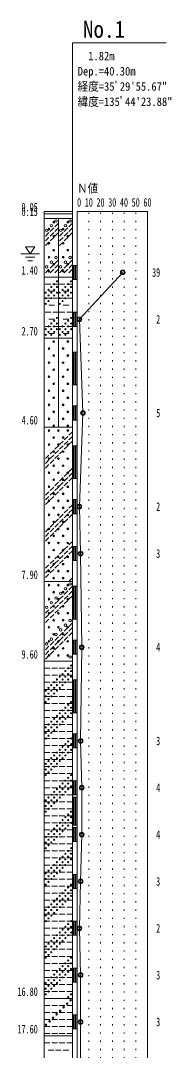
# Model space of a CAD drawing. Units: millimetres on the paper. Extents: x 1 to 33, y 0 to 444.
# Drawn here: x 1 to 33.2, y 223.7 to 444 of the extents above; entities that cross this region are included whole.
import ezdxf
from ezdxf.enums import TextEntityAlignment as Align

# ---------------------------------------------------------------- set-up
doc = ezdxf.new("R2010")
doc.units = ezdxf.units.MM
doc.linetypes.add('DOTTED', pattern=[1.75, 0.25, -1.5])
doc.layers.add('S-BGD-BRG', color=7, linetype='Continuous', lineweight=13)
doc.styles.add('ＭＳ ゴシック', font='')
doc.styles.get('ＭＳ ゴシック').set_extended_font_data('MS Gothic')

msp = doc.modelspace()

# ---------------------------------------------------------------- linework, layer by layer
at = {"layer": 'S-BGD-BRG'}
for p, q in [((12.087, 403.24), (12.087, 439.24)), ((12.087, 439.24), (32.087, 439.24)), ((6.087, 0.24), (6.087, 403.24)), ((6.087, 403.24), (12.087, 403.24)), ((12.087, 0.24), (12.087, 403.24)), ((13.087, 0.24), (13.087, 403.24)), ((13.087, 403.24), (28.087, 403.24)), ((28.087, 0.24), (28.087, 403.24)), ((6.087, 402.74), (12.087, 402.74)), ((6.087, 401.74), (12.087, 401.74)), ((9.087, 389.24), (9.087, 401.74)), ((9.087, 389.24), (9.087, 401.74)), ((7.087, 398.74), (6.337, 397.99)), ((8.087, 399.74), (7.337, 398.99)), ((8.087, 398.74), (7.337, 397.99)), ((9.087, 400.74), (8.337, 399.99)), ((9.087, 399.74), (8.337, 398.99)), ((9.087, 398.74), (8.337, 397.99)), ((10.087, 398.74), (9.337, 397.99)), ((11.087, 399.74), (10.337, 398.99)), ((11.087, 398.74), (10.337, 397.99)), ((12.087, 400.74), (11.337, 399.99)), ((12.087, 399.74), (11.337, 398.99)), ((12.087, 398.74), (11.337, 397.99)), ((7.087, 397.74), (6.337, 396.99)), ((7.087, 396.74), (6.337, 395.99)), ((8.087, 397.74), (7.337, 396.99)), ((10.087, 397.74), (9.337, 396.99)), ((10.087, 396.74), (9.337, 395.99)), ((11.087, 397.74), (10.337, 396.99)), ((3.087, 394.24), (2.087, 395.74)), ((2.087, 395.74), (4.087, 395.74)), ((3.087, 394.24), (4.087, 395.74)), ((1.087, 394.24), (5.087, 394.24)), ((2.087, 393.49), (4.087, 393.49)), ((2.587, 392.74), (3.587, 392.74)), ((9.087, 392.94), (8.337, 392.19)), ((12.087, 392.94), (11.337, 392.19)), ((7.087, 390.94), (6.337, 390.19)), ((8.087, 391.94), (7.337, 391.19)), ((8.087, 390.94), (7.337, 390.19)), ((9.087, 391.94), (8.337, 391.19)), ((9.087, 390.94), (8.337, 390.19)), ((10.087, 390.94), (9.337, 390.19)), ((11.087, 391.94), (10.337, 391.19)), ((11.087, 390.94), (10.337, 390.19)), ((12.087, 391.94), (11.337, 391.19)), ((12.087, 390.94), (11.337, 390.19)), ((12.087, 388.74), (12.087, 391.74)), ((12.087, 391.74), (13.087, 391.74)), ((12.337, 388.74), (12.337, 391.74)), ((12.587, 388.74), (12.587, 391.74)), ((12.837, 388.74), (12.837, 391.74)), ((13.087, 388.74), (13.087, 391.74)), ((22.837, 390.24), (13.587, 380.24)), ((6.087, 389.24), (12.087, 389.24)), ((6.287, 387.74), (7.487, 387.74)), ((7.887, 387.74), (9.087, 387.74)), ((9.087, 376.24), (9.087, 389.24)), ((9.087, 376.24), (9.087, 389.24)), ((9.287, 387.74), (10.487, 387.74)), ((10.887, 387.74), (12.087, 387.74)), ((12.087, 388.74), (13.087, 388.74)), ((7.087, 386.24), (8.287, 386.24)), ((10.087, 386.24), (11.287, 386.24)), ((6.287, 384.74), (7.487, 384.74)), ((7.887, 384.74), (9.087, 384.74)), ((9.287, 384.74), (10.487, 384.74)), ((10.887, 384.74), (12.087, 384.74)), ((6.287, 381.74), (7.487, 381.74)), ((7.087, 383.24), (8.287, 383.24)), ((7.887, 381.74), (9.087, 381.74)), ((9.287, 381.74), (10.487, 381.74)), ((10.087, 383.24), (11.287, 383.24)), ((10.887, 381.74), (12.087, 381.74)), ((12.087, 378.74), (12.087, 381.74)), ((12.087, 381.74), (13.087, 381.74)), ((12.337, 378.74), (12.337, 381.74)), ((12.587, 378.74), (12.587, 381.74)), ((12.837, 378.74), (12.837, 381.74)), ((13.087, 378.74), (13.087, 381.74)), ((7.087, 380.24), (8.287, 380.24)), ((10.087, 380.24), (11.287, 380.24)), ((13.587, 380.24), (14.337, 360.24)), ((6.287, 378.74), (7.487, 378.74)), ((7.087, 377.24), (8.287, 377.24)), ((7.887, 378.74), (9.087, 378.74)), ((9.287, 378.74), (10.487, 378.74)), ((10.087, 377.24), (11.287, 377.24)), ((10.887, 378.74), (12.087, 378.74)), ((12.087, 378.74), (13.087, 378.74)), ((6.087, 376.24), (12.087, 376.24)), ((9.087, 357.24), (9.087, 376.24)), ((9.087, 357.24), (9.087, 376.24)), ((12.087, 366.24), (12.087, 373.24)), ((12.087, 373.24), (13.087, 373.24)), ((12.337, 366.24), (12.337, 373.24)), ((12.587, 366.24), (12.587, 373.24)), ((12.837, 366.24), (12.837, 373.24)), ((13.087, 366.24), (13.087, 373.24)), ((12.087, 366.24), (13.087, 366.24)), ((12.087, 358.74), (12.087, 361.74)), ((12.087, 361.74), (13.087, 361.74)), ((12.337, 358.74), (12.337, 361.74)), ((12.587, 358.74), (12.587, 361.74)), ((12.837, 358.74), (12.837, 361.74)), ((13.087, 358.74), (13.087, 361.74)), ((14.337, 360.24), (13.587, 340.24)), ((6.087, 357.24), (12.087, 357.24)), ((12.087, 358.74), (13.087, 358.74)), ((11.087, 355.24), (10.337, 354.49)), ((12.087, 356.24), (11.337, 355.49)), ((12.087, 355.24), (11.337, 354.49)), ((9.087, 353.24), (8.337, 352.49)), ((10.087, 354.24), (9.337, 353.49)), ((10.087, 353.24), (9.337, 352.49)), ((11.087, 354.24), (10.337, 353.49)), ((11.087, 353.24), (10.337, 352.49)), ((12.087, 354.24), (11.337, 353.49)), ((12.087, 346.24), (12.087, 353.24)), ((12.087, 353.24), (13.087, 353.24)), ((12.337, 346.24), (12.337, 353.24)), ((12.587, 346.24), (12.587, 353.24)), ((12.837, 346.24), (12.837, 353.24)), ((13.087, 346.24), (13.087, 353.24)), ((7.087, 351.24), (6.337, 350.49)), ((7.087, 350.24), (6.337, 349.49)), ((8.087, 352.24), (7.337, 351.49)), ((8.087, 351.24), (7.337, 350.49)), ((8.087, 350.24), (7.337, 349.49)), ((9.087, 352.24), (8.337, 351.49)), ((9.087, 351.24), (8.337, 350.49)), ((10.087, 352.24), (9.337, 351.49)), ((7.087, 349.24), (6.337, 348.49)), ((12.087, 348.44), (11.337, 347.69)), ((10.087, 346.44), (9.337, 345.69)), ((11.087, 347.44), (10.337, 346.69)), ((11.087, 346.44), (10.337, 345.69)), ((12.087, 347.44), (11.337, 346.69)), ((12.087, 346.44), (11.337, 345.69)), ((12.087, 346.24), (13.087, 346.24)), ((8.087, 344.44), (7.337, 343.69)), ((9.087, 345.44), (8.337, 344.69)), ((9.087, 344.44), (8.337, 343.69)), ((10.087, 345.44), (9.337, 344.69)), ((10.087, 344.44), (9.337, 343.69)), ((11.087, 345.44), (10.337, 344.69)), ((7.087, 343.44), (6.337, 342.69)), ((7.087, 342.44), (6.337, 341.69)), ((7.087, 341.44), (6.337, 340.69)), ((8.087, 343.44), (7.337, 342.69)), ((8.087, 342.44), (7.337, 341.69)), ((9.087, 343.44), (8.337, 342.69)), ((12.087, 338.74), (12.087, 341.74)), ((12.087, 341.74), (13.087, 341.74)), ((12.337, 338.74), (12.337, 341.74)), ((12.587, 338.74), (12.587, 341.74)), ((12.837, 338.74), (12.837, 341.74)), ((13.087, 338.74), (13.087, 341.74)), ((11.087, 339.64), (10.337, 338.89)), ((12.087, 340.64), (11.337, 339.89)), ((12.087, 339.64), (11.337, 338.89)), ((13.587, 340.24), (13.837, 330.24)), ((9.087, 337.64), (8.337, 336.89)), ((10.087, 338.64), (9.337, 337.89)), ((10.087, 337.64), (9.337, 336.89)), ((11.087, 338.64), (10.337, 337.89)), ((11.087, 337.64), (10.337, 336.89)), ((12.087, 338.64), (11.337, 337.89)), ((12.087, 338.74), (13.087, 338.74)), ((7.087, 335.64), (6.337, 334.89)), ((8.087, 336.64), (7.337, 335.89)), ((8.087, 335.64), (7.337, 334.89)), ((9.087, 336.64), (8.337, 335.89)), ((9.087, 335.64), (8.337, 334.89)), ((10.087, 336.64), (9.337, 335.89)), ((7.087, 334.64), (6.337, 333.89)), ((7.087, 333.64), (6.337, 332.89)), ((8.087, 334.64), (7.337, 333.89)), ((12.087, 332.84), (11.337, 332.09)), ((10.087, 330.84), (9.337, 330.09)), ((11.087, 331.84), (10.337, 331.09)), ((11.087, 330.84), (10.337, 330.09)), ((12.087, 331.84), (11.337, 331.09)), ((12.087, 330.84), (11.337, 330.09)), ((12.087, 328.74), (12.087, 331.74)), ((12.087, 331.74), (13.087, 331.74)), ((12.337, 328.74), (12.337, 331.74)), ((12.587, 328.74), (12.587, 331.74)), ((12.837, 328.74), (12.837, 331.74)), ((13.087, 328.74), (13.087, 331.74)), ((8.087, 328.84), (7.337, 328.09)), ((9.087, 329.84), (8.337, 329.09)), ((9.087, 328.84), (8.337, 328.09)), ((10.087, 329.84), (9.337, 329.09)), ((10.087, 328.84), (9.337, 328.09)), ((11.087, 329.84), (10.337, 329.09)), ((12.087, 328.74), (13.087, 328.74)), ((13.837, 330.24), (14.087, 310.24)), ((7.087, 327.84), (6.337, 327.09)), ((7.087, 326.84), (6.337, 326.09)), ((8.087, 327.84), (7.337, 327.09)), ((8.087, 326.84), (7.337, 326.09)), ((9.087, 327.84), (8.337, 327.09)), ((6.087, 324.24), (12.087, 324.24)), ((7.087, 325.84), (6.337, 325.09)), ((12.087, 325.04), (11.337, 324.29)), ((11.087, 322.24), (10.337, 321.49)), ((12.087, 323.24), (11.337, 322.49)), ((12.087, 322.24), (11.337, 321.49)), ((12.087, 316.24), (12.087, 323.24)), ((12.087, 323.24), (13.087, 323.24)), ((12.337, 316.24), (12.337, 323.24)), ((12.587, 316.24), (12.587, 323.24)), ((12.837, 316.24), (12.837, 323.24)), ((13.087, 316.24), (13.087, 323.24)), ((9.087, 320.24), (8.337, 319.49)), ((10.087, 321.24), (9.337, 320.49)), ((10.087, 320.24), (9.337, 319.49)), ((11.087, 321.24), (10.337, 320.49)), ((11.087, 320.24), (10.337, 319.49)), ((12.087, 321.24), (11.337, 320.49)), ((7.087, 318.24), (6.337, 317.49)), ((7.087, 317.24), (6.337, 316.49)), ((8.087, 319.24), (7.337, 318.49)), ((8.087, 318.24), (7.337, 317.49)), ((8.087, 317.24), (7.337, 316.49)), ((9.087, 319.24), (8.337, 318.49)), ((9.087, 318.24), (8.337, 317.49)), ((10.087, 319.24), (9.337, 318.49)), ((7.087, 316.24), (6.337, 315.49)), ((12.087, 315.44), (11.337, 314.69)), ((12.087, 316.24), (13.087, 316.24)), ((10.087, 313.44), (9.337, 312.69)), ((11.087, 314.44), (10.337, 313.69)), ((11.087, 313.44), (10.337, 312.69)), ((12.087, 314.44), (11.337, 313.69)), ((12.087, 313.44), (11.337, 312.69)), ((8.087, 311.44), (7.337, 310.69)), ((9.087, 312.44), (8.337, 311.69)), ((9.087, 311.44), (8.337, 310.69)), ((10.087, 312.44), (9.337, 311.69)), ((10.087, 311.44), (9.337, 310.69)), ((11.087, 312.44), (10.337, 311.69)), ((12.087, 308.74), (12.087, 311.74)), ((12.087, 311.74), (13.087, 311.74)), ((12.337, 308.74), (12.337, 311.74)), ((12.587, 308.74), (12.587, 311.74)), ((12.837, 308.74), (12.837, 311.74)), ((13.087, 308.74), (13.087, 311.74)), ((7.087, 310.44), (6.337, 309.69)), ((7.087, 309.44), (6.337, 308.69)), ((7.087, 308.44), (6.337, 307.69)), ((8.087, 310.44), (7.337, 309.69)), ((8.087, 309.44), (7.337, 308.69)), ((9.087, 310.44), (8.337, 309.69)), ((12.087, 308.74), (13.087, 308.74)), ((14.087, 310.24), (13.837, 290.24)), ((6.087, 307.24), (12.087, 307.24)), ((6.087, 305.74), (7.287, 305.74)), ((6.087, 304.24), (7.287, 304.24)), ((7.687, 305.74), (8.887, 305.74)), ((7.687, 304.24), (8.887, 304.24)), ((9.287, 305.74), (10.487, 305.74)), ((9.287, 304.24), (10.487, 304.24)), ((10.887, 305.74), (12.087, 305.74)), ((10.887, 304.24), (12.087, 304.24)), ((6.087, 302.74), (7.287, 302.74)), ((7.687, 302.74), (8.887, 302.74)), ((9.287, 302.74), (10.487, 302.74)), ((10.887, 302.74), (12.087, 302.74)), ((12.087, 296.24), (12.087, 303.24)), ((12.087, 303.24), (13.087, 303.24)), ((12.337, 296.24), (12.337, 303.24)), ((12.587, 296.24), (12.587, 303.24)), ((12.837, 296.24), (12.837, 303.24)), ((13.087, 296.24), (13.087, 303.24)), ((6.087, 301.24), (7.287, 301.24)), ((6.087, 299.74), (7.287, 299.74)), ((7.687, 301.24), (8.887, 301.24)), ((7.687, 299.74), (8.887, 299.74)), ((9.287, 301.24), (10.487, 301.24)), ((9.287, 299.74), (10.487, 299.74)), ((10.887, 301.24), (12.087, 301.24)), ((10.887, 299.74), (12.087, 299.74)), ((6.087, 298.24), (7.287, 298.24)), ((7.687, 298.24), (8.887, 298.24)), ((9.287, 298.24), (10.487, 298.24)), ((10.887, 298.24), (12.087, 298.24)), ((6.087, 296.74), (7.287, 296.74)), ((6.087, 295.24), (7.287, 295.24)), ((7.687, 296.74), (8.887, 296.74)), ((7.687, 295.24), (8.887, 295.24)), ((9.287, 296.74), (10.487, 296.74)), ((9.287, 295.24), (10.487, 295.24)), ((10.887, 296.74), (12.087, 296.74)), ((10.887, 295.24), (12.087, 295.24)), ((12.087, 296.24), (13.087, 296.24)), ((6.087, 293.74), (7.287, 293.74)), ((7.687, 293.74), (8.887, 293.74)), ((9.287, 293.74), (10.487, 293.74)), ((10.887, 293.74), (12.087, 293.74)), ((6.087, 292.24), (7.287, 292.24)), ((7.687, 292.24), (8.887, 292.24)), ((9.287, 292.24), (10.487, 292.24)), ((10.887, 292.24), (12.087, 292.24)), ((12.087, 288.74), (12.087, 291.74)), ((12.087, 291.74), (13.087, 291.74)), ((12.337, 288.74), (12.337, 291.74)), ((12.587, 288.74), (12.587, 291.74)), ((12.837, 288.74), (12.837, 291.74)), ((13.087, 288.74), (13.087, 291.74)), ((6.087, 290.74), (7.287, 290.74)), ((6.087, 289.24), (7.287, 289.24)), ((7.687, 290.74), (8.887, 290.74)), ((7.687, 289.24), (8.887, 289.24)), ((9.287, 290.74), (10.487, 290.74)), ((9.287, 289.24), (10.487, 289.24)), ((10.887, 290.74), (12.087, 290.74)), ((10.887, 289.24), (12.087, 289.24)), ((12.087, 288.74), (13.087, 288.74)), ((13.837, 290.24), (14.087, 280.24)), ((6.087, 287.74), (7.287, 287.74)), ((7.687, 287.74), (8.887, 287.74)), ((9.287, 287.74), (10.487, 287.74)), ((10.887, 287.74), (12.087, 287.74)), ((6.087, 286.24), (7.287, 286.24)), ((6.087, 284.74), (7.287, 284.74)), ((7.687, 286.24), (8.887, 286.24)), ((7.687, 284.74), (8.887, 284.74)), ((9.287, 286.24), (10.487, 286.24)), ((9.287, 284.74), (10.487, 284.74)), ((10.887, 286.24), (12.087, 286.24)), ((10.887, 284.74), (12.087, 284.74)), ((6.087, 283.24), (7.287, 283.24)), ((7.687, 283.24), (8.887, 283.24)), ((9.287, 283.24), (10.487, 283.24)), ((10.887, 283.24), (12.087, 283.24)), ((6.087, 281.74), (7.287, 281.74)), ((6.087, 280.24), (7.287, 280.24)), ((7.687, 281.74), (8.887, 281.74)), ((7.687, 280.24), (8.887, 280.24)), ((9.287, 281.74), (10.487, 281.74)), ((9.287, 280.24), (10.487, 280.24)), ((10.887, 281.74), (12.087, 281.74)), ((10.887, 280.24), (12.087, 280.24)), ((12.087, 278.74), (12.087, 281.74)), ((12.087, 281.74), (13.087, 281.74)), ((12.337, 278.74), (12.337, 281.74)), ((12.587, 278.74), (12.587, 281.74)), ((12.837, 278.74), (12.837, 281.74)), ((13.087, 278.74), (13.087, 281.74)), ((14.087, 280.24), (14.087, 270.24)), ((6.087, 278.74), (7.287, 278.74)), ((7.687, 278.74), (8.887, 278.74)), ((9.287, 278.74), (10.487, 278.74)), ((10.887, 278.74), (12.087, 278.74)), ((12.087, 278.74), (13.087, 278.74)), ((12.087, 272.24), (12.087, 278.24)), ((12.087, 278.24), (13.087, 278.24)), ((12.337, 272.24), (12.337, 278.24)), ((12.587, 272.24), (12.587, 278.24)), ((12.837, 272.24), (12.837, 278.24)), ((13.087, 272.24), (13.087, 278.24)), ((6.087, 277.24), (7.287, 277.24)), ((6.087, 275.74), (7.287, 275.74)), ((7.687, 277.24), (8.887, 277.24)), ((7.687, 275.74), (8.887, 275.74)), ((9.287, 277.24), (10.487, 277.24)), ((9.287, 275.74), (10.487, 275.74)), ((10.887, 277.24), (12.087, 277.24)), ((10.887, 275.74), (12.087, 275.74)), ((6.087, 274.24), (7.287, 274.24)), ((7.687, 274.24), (8.887, 274.24)), ((9.287, 274.24), (10.487, 274.24)), ((10.887, 274.24), (12.087, 274.24)), ((6.087, 272.74), (7.287, 272.74)), ((6.087, 271.24), (7.287, 271.24)), ((7.687, 272.74), (8.887, 272.74)), ((7.687, 271.24), (8.887, 271.24)), ((9.287, 272.74), (10.487, 272.74)), ((9.287, 271.24), (10.487, 271.24)), ((10.887, 272.74), (12.087, 272.74)), ((10.887, 271.24), (12.087, 271.24)), ((12.087, 272.24), (13.087, 272.24)), ((12.087, 268.74), (12.087, 271.74)), ((12.087, 271.74), (13.087, 271.74)), ((12.337, 268.74), (12.337, 271.74)), ((12.587, 268.74), (12.587, 271.74)), ((12.837, 268.74), (12.837, 271.74)), ((13.087, 268.74), (13.087, 271.74)), ((6.087, 269.74), (7.287, 269.74)), ((7.687, 269.74), (8.887, 269.74)), ((9.287, 269.74), (10.487, 269.74)), ((10.887, 269.74), (12.087, 269.74)), ((12.087, 268.74), (13.087, 268.74)), ((14.087, 270.24), (13.837, 260.24)), ((6.087, 268.24), (7.287, 268.24)), ((6.087, 266.74), (7.287, 266.74)), ((7.687, 268.24), (8.887, 268.24)), ((7.687, 266.74), (8.887, 266.74)), ((9.287, 268.24), (10.487, 268.24)), ((9.287, 266.74), (10.487, 266.74)), ((10.887, 268.24), (12.087, 268.24)), ((10.887, 266.74), (12.087, 266.74)), ((6.087, 265.24), (7.287, 265.24)), ((7.687, 265.24), (8.887, 265.24)), ((9.287, 265.24), (10.487, 265.24)), ((10.887, 265.24), (12.087, 265.24)), ((6.087, 263.74), (7.287, 263.74)), ((6.087, 262.24), (7.287, 262.24)), ((7.687, 263.74), (8.887, 263.74)), ((7.687, 262.24), (8.887, 262.24)), ((9.287, 263.74), (10.487, 263.74)), ((9.287, 262.24), (10.487, 262.24)), ((10.887, 263.74), (12.087, 263.74)), ((10.887, 262.24), (12.087, 262.24)), ((6.087, 260.74), (7.287, 260.74)), ((7.687, 260.74), (8.887, 260.74)), ((9.287, 260.74), (10.487, 260.74)), ((10.887, 260.74), (12.087, 260.74)), ((12.087, 258.74), (12.087, 261.74)), ((12.087, 261.74), (13.087, 261.74)), ((12.337, 258.74), (12.337, 261.74)), ((12.587, 258.74), (12.587, 261.74)), ((12.837, 258.74), (12.837, 261.74)), ((13.087, 258.74), (13.087, 261.74)), ((13.837, 260.24), (13.587, 250.24)), ((6.087, 259.24), (7.287, 259.24)), ((6.087, 257.74), (7.287, 257.74)), ((7.687, 259.24), (8.887, 259.24)), ((7.687, 257.74), (8.887, 257.74)), ((9.287, 259.24), (10.487, 259.24)), ((9.287, 257.74), (10.487, 257.74)), ((10.887, 259.24), (12.087, 259.24)), ((10.887, 257.74), (12.087, 257.74)), ((12.087, 258.74), (13.087, 258.74)), ((6.087, 256.24), (7.287, 256.24)), ((7.687, 256.24), (8.887, 256.24)), ((9.287, 256.24), (10.487, 256.24)), ((10.887, 256.24), (12.087, 256.24)), ((6.087, 254.74), (7.287, 254.74)), ((7.687, 254.74), (8.887, 254.74)), ((9.287, 254.74), (10.487, 254.74)), ((10.887, 254.74), (12.087, 254.74)), ((6.087, 253.24), (7.287, 253.24)), ((6.087, 251.74), (7.287, 251.74)), ((7.687, 253.24), (8.887, 253.24)), ((7.687, 251.74), (8.887, 251.74)), ((9.287, 253.24), (10.487, 253.24)), ((9.287, 251.74), (10.487, 251.74)), ((10.887, 253.24), (12.087, 253.24)), ((10.887, 251.74), (12.087, 251.74)), ((12.087, 248.74), (12.087, 251.74)), ((12.087, 251.74), (13.087, 251.74)), ((12.337, 248.74), (12.337, 251.74)), ((12.587, 248.74), (12.587, 251.74)), ((12.837, 248.74), (12.837, 251.74)), ((13.087, 248.74), (13.087, 251.74)), ((6.087, 250.24), (7.287, 250.24)), ((7.687, 250.24), (8.887, 250.24)), ((9.287, 250.24), (10.487, 250.24)), ((10.887, 250.24), (12.087, 250.24)), ((13.587, 250.24), (13.837, 240.24)), ((6.087, 248.74), (7.287, 248.74)), ((6.087, 247.24), (7.287, 247.24)), ((7.687, 248.74), (8.887, 248.74)), ((7.687, 247.24), (8.887, 247.24)), ((9.287, 248.74), (10.487, 248.74)), ((9.287, 247.24), (10.487, 247.24)), ((10.887, 248.74), (12.087, 248.74)), ((10.887, 247.24), (12.087, 247.24)), ((12.087, 248.74), (13.087, 248.74)), ((6.087, 245.74), (7.287, 245.74)), ((7.687, 245.74), (8.887, 245.74)), ((9.287, 245.74), (10.487, 245.74)), ((10.887, 245.74), (12.087, 245.74)), ((6.087, 244.24), (7.287, 244.24)), ((6.087, 242.74), (7.287, 242.74)), ((7.687, 244.24), (8.887, 244.24)), ((7.687, 242.74), (8.887, 242.74)), ((9.287, 244.24), (10.487, 244.24)), ((9.287, 242.74), (10.487, 242.74)), ((10.887, 244.24), (12.087, 244.24)), ((10.887, 242.74), (12.087, 242.74)), ((6.087, 241.24), (7.287, 241.24)), ((7.687, 241.24), (8.887, 241.24)), ((9.287, 241.24), (10.487, 241.24)), ((10.887, 241.24), (12.087, 241.24)), ((12.087, 238.74), (12.087, 241.74)), ((12.087, 241.74), (13.087, 241.74)), ((12.337, 238.74), (12.337, 241.74)), ((12.587, 238.74), (12.587, 241.74)), ((12.837, 238.74), (12.837, 241.74)), ((13.087, 238.74), (13.087, 241.74)), ((13.837, 240.24), (13.837, 230.24)), ((6.087, 239.74), (7.287, 239.74)), ((6.087, 238.24), (7.287, 238.24)), ((7.687, 239.74), (8.887, 239.74)), ((7.687, 238.24), (8.887, 238.24)), ((9.287, 239.74), (10.487, 239.74)), ((9.287, 238.24), (10.487, 238.24)), ((10.887, 239.74), (12.087, 239.74)), ((10.887, 238.24), (12.087, 238.24)), ((12.087, 238.74), (13.087, 238.74)), ((6.087, 236.74), (7.287, 236.74)), ((7.687, 236.74), (8.887, 236.74)), ((9.287, 236.74), (10.487, 236.74)), ((10.887, 236.74), (12.087, 236.74)), ((6.087, 235.24), (12.087, 235.24)), ((6.087, 233.74), (7.287, 233.74)), ((7.687, 233.74), (8.887, 233.74)), ((9.287, 233.74), (10.487, 233.74)), ((10.887, 233.74), (12.087, 233.74)), ((6.087, 232.24), (7.287, 232.24)), ((7.687, 232.24), (8.887, 232.24)), ((9.287, 232.24), (10.487, 232.24)), ((10.887, 232.24), (12.087, 232.24)), ((12.087, 228.74), (12.087, 231.74)), ((12.087, 231.74), (13.087, 231.74)), ((12.337, 228.74), (12.337, 231.74)), ((12.587, 228.74), (12.587, 231.74)), ((12.837, 228.74), (12.837, 231.74)), ((13.087, 228.74), (13.087, 231.74)), ((6.087, 230.74), (7.287, 230.74)), ((6.087, 229.24), (7.287, 229.24)), ((7.687, 230.74), (8.887, 230.74)), ((7.687, 229.24), (8.887, 229.24)), ((9.287, 230.74), (10.487, 230.74)), ((9.287, 229.24), (10.487, 229.24)), ((10.887, 230.74), (12.087, 230.74)), ((10.887, 229.24), (12.087, 229.24)), ((13.837, 230.24), (13.837, 210.24)), ((6.087, 227.74), (7.287, 227.74)), ((6.087, 227.24), (12.087, 227.24)), ((7.687, 227.74), (8.887, 227.74)), ((9.287, 227.74), (10.487, 227.74)), ((10.887, 227.74), (12.087, 227.74)), ((12.087, 228.74), (13.087, 228.74)), ((6.087, 225.74), (7.287, 225.74)), ((7.687, 225.74), (8.887, 225.74)), ((9.287, 225.74), (10.487, 225.74)), ((10.887, 225.74), (12.087, 225.74)), ((6.887, 224.24), (8.087, 224.24)), ((8.487, 224.24), (9.687, 224.24)), ((10.087, 224.24), (11.287, 224.24))]:
    msp.add_line(p, q, dxfattribs=at)
at = {"layer": 'S-BGD-BRG', "linetype": 'DOTTED'}
for p, q in [((15.592, 0.24), (15.592, 403.24)), ((18.097, 0.24), (18.097, 403.24)), ((20.602, 0.24), (20.602, 403.24)), ((23.107, 0.24), (23.107, 403.24)), ((25.612, 0.24), (25.612, 403.24)), ((3.087, 394.24), (6.087, 394.24))]:
    msp.add_line(p, q, dxfattribs=at)
at = {"layer": 'S-BGD-BRG'}
for centre, radius in [((8.087, 400.99), 0.188), ((8.087, 400.99), 0.113), ((8.587, 401.24), 0.273), ((11.087, 400.99), 0.188), ((11.087, 400.99), 0.113), ((11.587, 401.24), 0.273), ((6.587, 399.24), 0.273), ((7.087, 399.49), 0.188), ((7.087, 399.49), 0.113), ((7.587, 400.24), 0.273), ((9.587, 399.24), 0.273), ((10.087, 399.49), 0.188), ((10.087, 399.49), 0.113), ((10.587, 400.24), 0.273), ((7.087, 396.49), 0.188), ((7.087, 396.49), 0.113), ((8.087, 397.99), 0.188), ((8.087, 397.99), 0.113), ((10.087, 396.49), 0.188), ((10.087, 396.49), 0.113), ((11.087, 397.99), 0.188), ((11.087, 397.99), 0.113), ((8.087, 394.99), 0.188), ((8.087, 394.99), 0.113), ((11.087, 394.99), 0.188), ((11.087, 394.99), 0.113), ((7.087, 393.49), 0.188), ((7.087, 393.49), 0.113), ((7.587, 392.44), 0.273), ((8.087, 391.99), 0.188), ((8.087, 391.99), 0.113), ((8.587, 393.44), 0.273), ((10.087, 393.49), 0.188), ((10.087, 393.49), 0.113), ((10.587, 392.44), 0.273), ((11.087, 391.99), 0.188), ((11.087, 391.99), 0.113), ((11.587, 393.44), 0.273), ((6.587, 391.44), 0.273), ((7.087, 390.49), 0.188), ((7.087, 390.49), 0.113), ((9.587, 391.44), 0.273), ((10.087, 390.49), 0.188), ((10.087, 390.49), 0.113), ((22.837, 390.24), 0.5), ((22.837, 390.24), 0.35), ((8.187, 387.74), 0.12), ((8.787, 388.34), 0.12), ((11.187, 387.74), 0.12), ((11.787, 388.34), 0.12), ((6.387, 385.94), 0.12), ((6.987, 386.54), 0.12), ((7.587, 387.14), 0.12), ((7.587, 385.94), 0.12), ((8.187, 386.54), 0.12), ((8.787, 387.14), 0.12), ((8.787, 385.94), 0.12), ((9.387, 385.94), 0.12), ((9.987, 386.54), 0.12), ((10.587, 387.14), 0.12), ((10.587, 385.94), 0.12), ((11.187, 386.54), 0.12), ((11.787, 387.14), 0.12), ((11.787, 385.94), 0.12), ((6.387, 384.74), 0.12), ((6.387, 383.54), 0.12), ((6.987, 385.34), 0.12), ((6.987, 384.14), 0.12), ((7.587, 384.74), 0.12), ((8.187, 385.34), 0.12), ((9.387, 384.74), 0.12), ((9.387, 383.54), 0.12), ((9.987, 385.34), 0.12), ((9.987, 384.14), 0.12), ((10.587, 384.74), 0.12), ((11.187, 385.34), 0.12), ((6.987, 378.74), 0.12), ((7.587, 379.34), 0.12), ((8.187, 379.94), 0.12), ((8.187, 378.74), 0.12), ((8.787, 380.54), 0.12), ((8.787, 379.34), 0.12), ((9.987, 378.74), 0.12), ((10.587, 379.34), 0.12), ((11.187, 379.94), 0.12), ((11.187, 378.74), 0.12), ((11.787, 380.54), 0.12), ((11.787, 379.34), 0.12), ((13.587, 380.24), 0.5), ((13.587, 380.24), 0.35), ((6.387, 378.14), 0.12), ((6.387, 376.94), 0.12), ((6.987, 377.54), 0.12), ((7.587, 378.14), 0.12), ((7.587, 376.94), 0.12), ((8.187, 377.54), 0.12), ((8.787, 378.14), 0.12), ((9.387, 378.14), 0.12), ((9.387, 376.94), 0.12), ((9.987, 377.54), 0.12), ((10.587, 378.14), 0.12), ((10.587, 376.94), 0.12), ((11.187, 377.54), 0.12), ((11.787, 378.14), 0.12), ((8.087, 375.49), 0.188), ((8.087, 375.49), 0.113), ((11.087, 375.49), 0.188), ((11.087, 375.49), 0.113), ((7.087, 373.99), 0.188), ((7.087, 373.99), 0.113), ((8.087, 372.49), 0.188), ((8.087, 372.49), 0.113), ((10.087, 373.99), 0.188), ((10.087, 373.99), 0.113), ((11.087, 372.49), 0.188), ((11.087, 372.49), 0.113), ((7.087, 370.99), 0.188), ((7.087, 370.99), 0.113), ((10.087, 370.99), 0.188), ((10.087, 370.99), 0.113), ((7.087, 367.99), 0.188), ((7.087, 367.99), 0.113), ((8.087, 369.49), 0.188), ((8.087, 369.49), 0.113), ((10.087, 367.99), 0.188), ((10.087, 367.99), 0.113), ((11.087, 369.49), 0.188), ((11.087, 369.49), 0.113), ((8.087, 366.49), 0.188), ((8.087, 366.49), 0.113), ((11.087, 366.49), 0.188), ((11.087, 366.49), 0.113), ((7.087, 364.99), 0.188), ((7.087, 364.99), 0.113), ((8.087, 363.49), 0.188), ((8.087, 363.49), 0.113), ((10.087, 364.99), 0.188), ((10.087, 364.99), 0.113), ((11.087, 363.49), 0.188), ((11.087, 363.49), 0.113), ((7.087, 361.99), 0.188), ((7.087, 361.99), 0.113), ((10.087, 361.99), 0.188), ((10.087, 361.99), 0.113), ((7.087, 358.99), 0.188), ((7.087, 358.99), 0.113), ((8.087, 360.49), 0.188), ((8.087, 360.49), 0.113), ((10.087, 358.99), 0.188), ((10.087, 358.99), 0.113), ((11.087, 360.49), 0.188), ((11.087, 360.49), 0.113), ((14.337, 360.24), 0.5), ((14.337, 360.24), 0.35), ((8.087, 357.49), 0.188), ((8.087, 357.49), 0.113), ((11.087, 357.49), 0.188), ((11.087, 357.49), 0.113), ((7.087, 356.49), 0.188), ((7.087, 356.49), 0.113), ((8.087, 354.99), 0.188), ((8.087, 354.99), 0.113), ((9.087, 356.49), 0.188), ((9.087, 356.49), 0.113), ((10.087, 354.99), 0.188), ((10.087, 354.99), 0.113), ((11.087, 356.49), 0.188), ((11.087, 356.49), 0.113), ((7.087, 353.49), 0.188), ((7.087, 353.49), 0.113), ((9.087, 353.49), 0.188), ((9.087, 353.49), 0.113), ((11.087, 353.49), 0.188), ((11.087, 353.49), 0.113), ((7.087, 350.49), 0.188), ((7.087, 350.49), 0.113), ((8.087, 351.99), 0.188), ((8.087, 351.99), 0.113), ((9.087, 350.49), 0.188), ((9.087, 350.49), 0.113), ((10.087, 351.99), 0.188), ((10.087, 351.99), 0.113), ((11.087, 350.49), 0.188), ((11.087, 350.49), 0.113), ((8.087, 348.99), 0.188), ((8.087, 348.99), 0.113), ((10.087, 348.99), 0.188), ((10.087, 348.99), 0.113), ((7.087, 347.49), 0.188), ((7.087, 347.49), 0.113), ((8.087, 345.99), 0.188), ((8.087, 345.99), 0.113), ((9.087, 347.49), 0.188), ((9.087, 347.49), 0.113), ((10.087, 345.99), 0.188), ((10.087, 345.99), 0.113), ((11.087, 347.49), 0.188), ((11.087, 347.49), 0.113), ((7.087, 344.49), 0.188), ((7.087, 344.49), 0.113), ((9.087, 344.49), 0.188), ((9.087, 344.49), 0.113), ((11.087, 344.49), 0.188), ((11.087, 344.49), 0.113), ((7.087, 341.49), 0.188), ((7.087, 341.49), 0.113), ((8.087, 342.99), 0.188), ((8.087, 342.99), 0.113), ((9.087, 341.49), 0.188), ((9.087, 341.49), 0.113), ((10.087, 342.99), 0.188), ((10.087, 342.99), 0.113), ((11.087, 341.49), 0.188), ((11.087, 341.49), 0.113), ((8.087, 339.99), 0.188), ((8.087, 339.99), 0.113), ((10.087, 339.99), 0.188), ((10.087, 339.99), 0.113), ((13.587, 340.24), 0.5), ((13.587, 340.24), 0.35), ((7.087, 338.49), 0.188), ((7.087, 338.49), 0.113), ((8.087, 336.99), 0.188), ((8.087, 336.99), 0.113), ((9.087, 338.49), 0.188), ((9.087, 338.49), 0.113), ((10.087, 336.99), 0.188), ((10.087, 336.99), 0.113), ((11.087, 338.49), 0.188), ((11.087, 338.49), 0.113), ((7.087, 335.49), 0.188), ((7.087, 335.49), 0.113), ((9.087, 335.49), 0.188), ((9.087, 335.49), 0.113), ((11.087, 335.49), 0.188), ((11.087, 335.49), 0.113), ((7.087, 332.49), 0.188), ((7.087, 332.49), 0.113), ((8.087, 333.99), 0.188), ((8.087, 333.99), 0.113), ((9.087, 332.49), 0.188), ((9.087, 332.49), 0.113), ((10.087, 333.99), 0.188), ((10.087, 333.99), 0.113), ((11.087, 332.49), 0.188), ((11.087, 332.49), 0.113), ((8.087, 330.99), 0.188), ((8.087, 330.99), 0.113), ((10.087, 330.99), 0.188), ((10.087, 330.99), 0.113), ((13.837, 330.24), 0.5), ((13.837, 330.24), 0.35), ((7.087, 329.49), 0.188), ((7.087, 329.49), 0.113), ((9.087, 329.49), 0.188), ((9.087, 329.49), 0.113), ((11.087, 329.49), 0.188), ((11.087, 329.49), 0.113), ((7.087, 326.49), 0.188), ((7.087, 326.49), 0.113), ((8.087, 327.99), 0.188), ((8.087, 327.99), 0.113), ((9.087, 326.49), 0.188), ((9.087, 326.49), 0.113), ((10.087, 327.99), 0.188), ((10.087, 327.99), 0.113), ((11.087, 326.49), 0.188), ((11.087, 326.49), 0.113), ((8.087, 324.99), 0.188), ((8.087, 324.99), 0.113), ((10.087, 324.99), 0.188), ((10.087, 324.99), 0.113), ((11.587, 323.74), 0.273), ((7.087, 323.49), 0.188), ((7.087, 323.49), 0.113), ((8.087, 321.99), 0.188), ((8.087, 321.99), 0.113), ((9.087, 323.49), 0.188), ((9.087, 323.49), 0.113), ((9.587, 321.74), 0.273), ((10.087, 321.99), 0.188), ((10.087, 321.99), 0.113), ((10.587, 322.74), 0.273), ((11.087, 323.49), 0.188), ((11.087, 323.49), 0.113), ((7.087, 320.49), 0.188), ((7.087, 320.49), 0.113), ((7.587, 319.74), 0.273), ((8.587, 320.74), 0.273), ((9.087, 320.49), 0.188), ((9.087, 320.49), 0.113), ((11.087, 320.49), 0.188), ((11.087, 320.49), 0.113), ((6.587, 318.74), 0.273), ((7.087, 317.49), 0.188), ((7.087, 317.49), 0.113), ((8.087, 318.99), 0.188), ((8.087, 318.99), 0.113), ((9.087, 317.49), 0.188), ((9.087, 317.49), 0.113), ((10.087, 318.99), 0.188), ((10.087, 318.99), 0.113), ((11.087, 317.49), 0.188), ((11.087, 317.49), 0.113), ((8.087, 315.99), 0.188), ((8.087, 315.99), 0.113), ((10.087, 315.99), 0.188), ((10.087, 315.99), 0.113), ((10.587, 314.94), 0.273), ((11.587, 315.94), 0.273), ((7.087, 314.49), 0.188), ((7.087, 314.49), 0.113), ((8.087, 312.99), 0.188), ((8.087, 312.99), 0.113), ((8.587, 312.94), 0.273), ((9.087, 314.49), 0.188), ((9.087, 314.49), 0.113), ((9.587, 313.94), 0.273), ((10.087, 312.99), 0.188), ((10.087, 312.99), 0.113), ((11.087, 314.49), 0.188), ((11.087, 314.49), 0.113), ((6.587, 310.94), 0.273), ((7.087, 311.49), 0.188), ((7.087, 311.49), 0.113), ((7.587, 311.94), 0.273), ((9.087, 311.49), 0.188), ((9.087, 311.49), 0.113), ((11.087, 311.49), 0.188), ((11.087, 311.49), 0.113), ((14.087, 310.24), 0.5), ((14.087, 310.24), 0.35), ((7.087, 308.49), 0.188), ((7.087, 308.49), 0.113), ((8.087, 309.99), 0.188), ((8.087, 309.99), 0.113), ((9.087, 308.49), 0.188), ((9.087, 308.49), 0.113), ((10.087, 309.99), 0.188), ((10.087, 309.99), 0.113), ((11.087, 308.49), 0.188), ((11.087, 308.49), 0.113), ((11.587, 308.14), 0.273), ((11.787, 306.34), 0.12), ((9.387, 303.94), 0.12), ((9.987, 304.54), 0.12), ((10.587, 305.14), 0.12), ((10.587, 303.94), 0.12), ((11.187, 305.74), 0.12), ((11.187, 304.54), 0.12), ((11.787, 305.14), 0.12), ((11.787, 303.94), 0.12), ((7.587, 302.14), 0.12), ((8.187, 302.74), 0.12), ((8.787, 303.34), 0.12), ((8.787, 302.14), 0.12), ((9.387, 302.74), 0.12), ((9.987, 303.34), 0.12), ((9.987, 302.14), 0.12), ((10.587, 302.74), 0.12), ((11.187, 303.34), 0.12), ((6.387, 300.94), 0.12), ((6.387, 299.74), 0.12), ((6.987, 301.54), 0.12), ((6.987, 300.34), 0.12), ((7.587, 300.94), 0.12), ((7.587, 299.74), 0.12), ((8.187, 301.54), 0.12), ((8.187, 300.34), 0.12), ((8.787, 300.94), 0.12), ((9.387, 301.54), 0.12), ((6.387, 298.54), 0.12), ((6.987, 299.14), 0.12), ((10.587, 297.34), 0.12), ((11.187, 297.94), 0.12), ((11.787, 298.54), 0.12), ((11.787, 297.34), 0.12), ((8.787, 295.54), 0.12), ((9.387, 296.14), 0.12), ((9.987, 296.74), 0.12), ((9.987, 295.54), 0.12), ((10.587, 296.14), 0.12), ((11.187, 296.74), 0.12), ((11.187, 295.54), 0.12), ((11.787, 296.14), 0.12), ((6.387, 293.14), 0.12), ((6.987, 293.74), 0.12), ((7.587, 294.34), 0.12), ((7.587, 293.14), 0.12), ((8.187, 294.94), 0.12), ((8.187, 293.74), 0.12), ((8.787, 294.34), 0.12), ((8.787, 293.14), 0.12), ((9.387, 294.94), 0.12), ((9.387, 293.74), 0.12), ((9.987, 294.34), 0.12), ((10.587, 294.94), 0.12), ((6.387, 291.94), 0.12), ((6.387, 290.74), 0.12), ((6.987, 292.54), 0.12), ((6.987, 291.34), 0.12), ((7.587, 291.94), 0.12), ((8.187, 292.54), 0.12), ((11.787, 290.74), 0.12), ((9.987, 288.94), 0.12), ((10.587, 289.54), 0.12), ((11.187, 290.14), 0.12), ((11.187, 288.94), 0.12), ((11.787, 289.54), 0.12), ((13.837, 290.24), 0.5), ((13.837, 290.24), 0.35), ((7.587, 286.54), 0.12), ((8.187, 287.14), 0.12), ((8.787, 287.74), 0.12), ((8.787, 286.54), 0.12), ((9.387, 288.34), 0.12), ((9.387, 287.14), 0.12), ((9.987, 287.74), 0.12), ((9.987, 286.54), 0.12), ((10.587, 288.34), 0.12), ((10.587, 287.14), 0.12), ((11.187, 287.74), 0.12), ((11.787, 288.34), 0.12), ((6.387, 285.34), 0.12), ((6.387, 284.14), 0.12), ((6.987, 285.94), 0.12), ((6.987, 284.74), 0.12), ((7.587, 285.34), 0.12), ((7.587, 284.14), 0.12), ((8.187, 285.94), 0.12), ((8.187, 284.74), 0.12), ((8.787, 285.34), 0.12), ((9.387, 285.94), 0.12), ((6.387, 282.94), 0.12), ((6.987, 283.54), 0.12), ((11.187, 282.34), 0.12), ((11.787, 282.94), 0.12), ((8.787, 279.94), 0.12), ((9.387, 280.54), 0.12), ((9.987, 281.14), 0.12), ((9.987, 279.94), 0.12), ((10.587, 281.74), 0.12), ((10.587, 280.54), 0.12), ((11.187, 281.14), 0.12), ((11.187, 279.94), 0.12), ((11.787, 281.74), 0.12), ((11.787, 280.54), 0.12), ((14.087, 280.24), 0.5), ((14.087, 280.24), 0.35), ((6.387, 277.54), 0.12), ((6.987, 278.14), 0.12), ((7.587, 278.74), 0.12), ((7.587, 277.54), 0.12), ((8.187, 279.34), 0.12), ((8.187, 278.14), 0.12), ((8.787, 278.74), 0.12), ((8.787, 277.54), 0.12), ((9.387, 279.34), 0.12), ((9.387, 278.14), 0.12), ((9.987, 278.74), 0.12), ((10.587, 279.34), 0.12), ((6.387, 276.34), 0.12), ((6.987, 276.94), 0.12), ((6.987, 275.74), 0.12), ((7.587, 276.34), 0.12), ((8.187, 276.94), 0.12), ((6.387, 275.14), 0.12), ((9.987, 273.34), 0.12), ((10.587, 273.94), 0.12), ((11.187, 274.54), 0.12), ((11.187, 273.34), 0.12), ((11.787, 275.14), 0.12), ((11.787, 273.94), 0.12), ((7.587, 270.94), 0.12), ((8.187, 271.54), 0.12), ((8.787, 272.14), 0.12), ((8.787, 270.94), 0.12), ((9.387, 272.74), 0.12), ((9.387, 271.54), 0.12), ((9.987, 272.14), 0.12), ((9.987, 270.94), 0.12), ((10.587, 272.74), 0.12), ((10.587, 271.54), 0.12), ((11.187, 272.14), 0.12), ((11.787, 272.74), 0.12), ((6.387, 269.74), 0.12), ((6.987, 270.34), 0.12), ((6.987, 269.14), 0.12), ((7.587, 269.74), 0.12), ((8.187, 270.34), 0.12), ((8.187, 269.14), 0.12), ((8.787, 269.74), 0.12), ((9.387, 270.34), 0.12), ((14.087, 270.24), 0.5), ((14.087, 270.24), 0.35), ((6.387, 268.54), 0.12), ((6.387, 267.34), 0.12), ((6.987, 267.94), 0.12), ((7.587, 268.54), 0.12), ((11.187, 266.74), 0.12), ((11.787, 267.34), 0.12), ((8.787, 264.34), 0.12), ((9.387, 264.94), 0.12), ((9.987, 265.54), 0.12), ((9.987, 264.34), 0.12), ((10.587, 266.14), 0.12), ((10.587, 264.94), 0.12), ((11.187, 265.54), 0.12), ((11.187, 264.34), 0.12), ((11.787, 266.14), 0.12), ((11.787, 264.94), 0.12), ((6.987, 262.54), 0.12), ((7.587, 263.14), 0.12), ((8.187, 263.74), 0.12), ((8.187, 262.54), 0.12), ((8.787, 263.14), 0.12), ((9.387, 263.74), 0.12), ((9.387, 262.54), 0.12), ((9.987, 263.14), 0.12), ((10.587, 263.74), 0.12), ((6.387, 261.94), 0.12), ((6.387, 260.74), 0.12), ((6.987, 261.34), 0.12), ((6.987, 260.14), 0.12), ((7.587, 261.94), 0.12), ((7.587, 260.74), 0.12), ((8.187, 261.34), 0.12), ((8.787, 261.94), 0.12), ((13.837, 260.24), 0.5), ((13.837, 260.24), 0.35), ((6.387, 259.54), 0.12), ((9.987, 257.74), 0.12), ((10.587, 258.34), 0.12), ((11.187, 258.94), 0.12), ((11.187, 257.74), 0.12), ((11.787, 259.54), 0.12), ((11.787, 258.34), 0.12), ((8.187, 255.94), 0.12), ((8.787, 256.54), 0.12), ((9.387, 257.14), 0.12), ((9.387, 255.94), 0.12), ((9.987, 256.54), 0.12), ((10.587, 257.14), 0.12), ((10.587, 255.94), 0.12), ((11.187, 256.54), 0.12), ((11.787, 257.14), 0.12), ((6.387, 254.14), 0.12), ((6.987, 254.74), 0.12), ((6.987, 253.54), 0.12), ((7.587, 255.34), 0.12), ((7.587, 254.14), 0.12), ((8.187, 254.74), 0.12), ((8.187, 253.54), 0.12), ((8.787, 255.34), 0.12), ((8.787, 254.14), 0.12), ((9.387, 254.74), 0.12), ((9.987, 255.34), 0.12), ((6.387, 252.94), 0.12), ((6.387, 251.74), 0.12), ((6.987, 252.34), 0.12), ((7.587, 252.94), 0.12), ((11.187, 251.14), 0.12), ((11.787, 251.74), 0.12), ((9.387, 249.34), 0.12), ((9.987, 249.94), 0.12), ((10.587, 250.54), 0.12), ((10.587, 249.34), 0.12), ((11.187, 249.94), 0.12), ((11.787, 250.54), 0.12), ((11.787, 249.34), 0.12), ((13.587, 250.24), 0.5), ((13.587, 250.24), 0.35), ((6.987, 246.94), 0.12), ((7.587, 247.54), 0.12), ((8.187, 248.14), 0.12), ((8.187, 246.94), 0.12), ((8.787, 248.74), 0.12), ((8.787, 247.54), 0.12), ((9.387, 248.14), 0.12), ((9.387, 246.94), 0.12), ((9.987, 248.74), 0.12), ((9.987, 247.54), 0.12), ((10.587, 248.14), 0.12), ((11.187, 248.74), 0.12), ((6.387, 246.34), 0.12), ((6.387, 245.14), 0.12), ((6.987, 245.74), 0.12), ((6.987, 244.54), 0.12), ((7.587, 246.34), 0.12), ((7.587, 245.14), 0.12), ((8.187, 245.74), 0.12), ((8.787, 246.34), 0.12), ((6.387, 243.94), 0.12), ((10.587, 242.74), 0.12), ((11.187, 243.34), 0.12), ((11.787, 243.94), 0.12), ((11.787, 242.74), 0.12), ((8.187, 240.34), 0.12), ((8.787, 240.94), 0.12), ((9.387, 241.54), 0.12), ((9.387, 240.34), 0.12), ((9.987, 242.14), 0.12), ((9.987, 240.94), 0.12), ((10.587, 241.54), 0.12), ((10.587, 240.34), 0.12), ((11.187, 242.14), 0.12), ((11.187, 240.94), 0.12), ((11.787, 241.54), 0.12), ((13.837, 240.24), 0.5), ((13.837, 240.24), 0.35), ((6.387, 238.54), 0.12), ((6.987, 239.14), 0.12), ((6.987, 237.94), 0.12), ((7.587, 239.74), 0.12), ((7.587, 238.54), 0.12), ((8.187, 239.14), 0.12), ((8.187, 237.94), 0.12), ((8.787, 239.74), 0.12), ((8.787, 238.54), 0.12), ((9.387, 239.14), 0.12), ((9.987, 239.74), 0.12), ((6.387, 237.34), 0.12), ((6.387, 236.14), 0.12), ((6.987, 236.74), 0.12), ((7.587, 237.34), 0.12), ((11.787, 236.14), 0.12), ((10.212, 233.365), 0.167), ((10.962, 234.115), 0.167), ((10.962, 234.115), 0.1), ((11.187, 235.54), 0.12), ((11.712, 234.865), 0.167), ((11.712, 234.865), 0.1), ((7.962, 231.115), 0.167), ((8.712, 231.865), 0.167), ((8.712, 231.865), 0.1), ((9.462, 232.615), 0.167), ((9.462, 232.615), 0.1), ((10.212, 233.365), 0.1), ((6.462, 229.615), 0.167), ((6.462, 229.615), 0.1), ((7.212, 230.365), 0.167), ((7.212, 230.365), 0.1), ((7.962, 231.115), 0.1), ((13.837, 230.24), 0.5), ((13.837, 230.24), 0.35)]:
    msp.add_circle(centre, radius, dxfattribs=at)

# ---------------------------------------------------------------- texts
at = {"layer": 'S-BGD-BRG', "style": 'ＭＳ ゴシック'}
for s, height, width, p in [(' No.1 ', 3.666, 0.9, (12.087, 439.24)), ('   1.82m ', 1.833, 0.9, (12.087, 434.99)), (' Dep.=40.30m ', 1.833, 0.9, (12.087, 431.74)), (' 経度=35ﾟ29\'55.67" ', 1.833, 0.9, (12.087, 428.49)), (' 緯度=135ﾟ44\'23.88" ', 1.833, 0.9, (12.087, 425.24)), ('Ｎ値', 1.833, 0.9, (13.087, 406.74)), ('0', 1.833, 0.6, (13.087, 403.74))]:
    msp.add_text(s, height=height, dxfattribs=dict(at, width=width)).set_placement(p, align=Align.BOTTOM_LEFT)
at = {"layer": 'S-BGD-BRG', "style": 'ＭＳ ゴシック', "width": 0.6}
for s, p in [('10', (15.587, 403.74)), ('20', (18.087, 403.74)), ('30', (20.587, 403.74)), ('40', (23.087, 403.74)), ('50', (25.587, 403.74)), ('60', (28.087, 403.74))]:
    msp.add_text(s, height=1.833, dxfattribs=at).set_placement(p, align=Align.BOTTOM_CENTER)
for s, p in [('0.05', (4.687, 402.74)), ('0.15', (4.687, 401.74)), ('1.40', (4.687, 389.24)), ('2.70', (4.687, 376.24)), ('4.60', (4.687, 357.24)), ('7.90', (4.687, 324.24)), ('9.60', (4.687, 307.24)), ('16.80', (4.687, 235.24)), ('17.60', (4.687, 227.24))]:
    msp.add_text(s, height=1.833, dxfattribs=at).set_placement(p, align=Align.BOTTOM_RIGHT)
for s, p in [('39', (29.087, 390.24)), (' 2', (29.087, 380.24)), (' 5', (29.087, 360.24)), (' 2', (29.087, 340.24)), (' 3', (29.087, 330.24)), (' 4', (29.087, 310.24)), (' 3', (29.087, 290.24)), (' 4', (29.087, 280.24)), (' 4', (29.087, 270.24)), (' 3', (29.087, 260.24)), (' 2', (29.087, 250.24)), (' 3', (29.087, 240.24)), (' 3', (29.087, 230.24))]:
    msp.add_text(s, height=1.833, dxfattribs=at).set_placement(p, align=Align.MIDDLE_LEFT)

doc.saveas('drawing.dxf')
